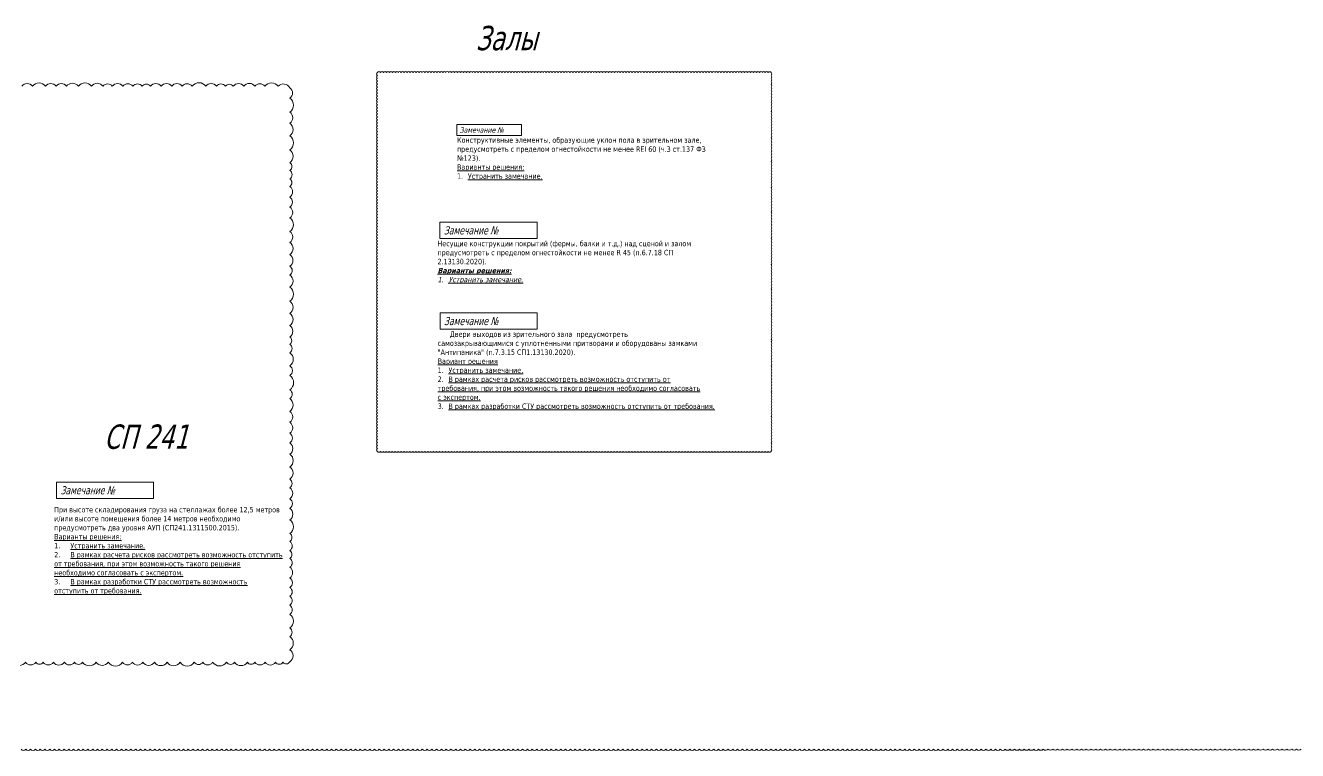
# Model space of a CAD drawing. Header units: millimetres. Extents: x -204396 to 1997851, y -2958255 to 237418.
# Drawn here: x 836097 to 977548, y -46757 to 33810 of the extents above; entities that cross this region are included whole.
import ezdxf

# ---------------------------------------------------------------- set-up
doc = ezdxf.new("R2010")
doc.units = ezdxf.units.MM
doc.layers.add('экспертиза', color=1, linetype='Continuous', lineweight=0)
doc.layers.add('экспертиза ДУ', color=1, linetype='Continuous', lineweight=0)
doc.styles.add('ЭКСПЕРТИЗА', font='tahoma.ttf')

msp = doc.modelspace()

# ---------------------------------------------------------------- linework, layer by layer
at = {"layer": 'экспертиза', "color": 2}
msp.add_lwpolyline([(875232, 28595, 0.5205671), (875232, 28266, 0.5205671), (875232, 27937, 0.5205671), (875232, 27608, 0.5205671), (875232, 27279, 0.5205671), (875232, 26949, 0.5205671), (875232, 26620, 0.5205671), (875232, 26291, 0.5205671), (875232, 25962, 0.5205671), (875232, 25633, 0.5205671), (875232, 25304, 0.5205671), (875232, 24975, 0.5205671), (875232, 24646, 0.5205671), (875232, 24317, 0.5205671), (875232, 23988, 0.5205671), (875232, 23659, 0.5205671), (875232, 23330, 0.5205671), (875232, 23001, 0.5205671), (875232, 22672, 0.5205671), (875232, 22343, 0.5205671), (875232, 22014, 0.5205671), (875232, 21685, 0.5205671), (875232, 21356, 0.5205671), (875232, 21027, 0.5205671), (875232, 20698, 0.5205671), (875232, 20369, 0.5205671), (875232, 20040, 0.5205671), (875232, 19710, 0.5205671), (875232, 19381, 0.5205671), (875232, 19052, 0.5205671), (875232, 18723, 0.5205671), (875232, 18394, 0.5205671), (875232, 18065, 0.5205671), (875232, 17736, 0.5205671), (875232, 17407, 0.5205671), (875232, 17078, 0.5205671), (875232, 16749, 0.5205671), (875232, 16420, 0.5205671), (875232, 16091, 0.5205671), (875232, 15762, 0.5205671), (875232, 15433, 0.5205671), (875232, 15104, 0.5205671), (875232, 14775, 0.5205671), (875232, 14446, 0.5205671), (875232, 14117, 0.5205671), (875232, 13788, 0.5205671), (875232, 13459, 0.5205671), (875232, 13130, 0.5205671), (875232, 12800, 0.5205671), (875232, 12471, 0.5205671), (875232, 12142, 0.5205671), (875232, 11813, 0.5205671), (875232, 11484, 0.5205671), (875232, 11155, 0.5205671), (875232, 10826, 0.5205671), (875232, 10497, 0.5205671), (875232, 10168, 0.5205671), (875232, 9839, 0.5205671), (875232, 9510, 0.5205671), (875232, 9181, 0.5205671), (875232, 8852, 0.5205671), (875232, 8523, 0.5205671), (875232, 8194, 0.5205671), (875232, 7865, 0.5205671), (875232, 7536, 0.5205671), (875232, 7207, 0.5205671), (875232, 6878, 0.5205671), (875232, 6549, 0.5205671), (875232, 6220, 0.5205671), (875232, 5891, 0.5205671), (875232, 5561, 0.5205671), (875232, 5232, 0.5205671), (875232, 4903, 0.5205671), (875232, 4574, 0.5205671), (875232, 4245, 0.5205671), (875232, 3916, 0.5205671), (875232, 3587, 0.5205671), (875232, 3258, 0.5205671), (875232, 2929, 0.5205671), (875232, 2600, 0.5205671), (875232, 2271, 0.5205671), (875232, 1942, 0.5205671), (875232, 1613, 0.5205671), (875232, 1284, 0.5205671), (875232, 955, 0.5205671), (875232, 626, 0.5205671), (875232, 297, 0.5205671), (875232, -32, 0.5205671), (875232, -361, 0.5205671), (875232, -690, 0.5205671), (875232, -1019, 0.5205671), (875232, -1348, 0.5205671), (875232, -1678, 0.5205671), (875232, -2007, 0.5205671), (875232, -2336, 0.5205671), (875232, -2665, 0.5205671), (875232, -2994, 0.5205671), (875232, -3323, 0.5205671), (875232, -3652, 0.5205671), (875232, -3981, 0.5205671), (875232, -4310, 0.5205671), (875232, -4639, 0.5205671), (875232, -4968, 0.5205671), (875232, -5297, 0.5205671), (875232, -5626, 0.5205671), (875232, -5955, 0.5205671), (875232, -6284, 0.5205671), (875232, -6613, 0.5205671), (875232, -6942, 0.5205671), (875232, -7271, 0.5205671), (875232, -7600, 0.5205671), (875232, -7929, 0.5205671), (875232, -8258, 0.5205671), (875232, -8588, 0.5205671), (875232, -8917, 0.5205671), (875232, -9246, 0.5205671), (875232, -9575, 0.5205671), (875232, -9904, 0.5205671), (875232, -10233, 0.5205671), (875232, -10562, 0.5205671), (875232, -10891, 0.5205671), (875232, -11220, 0.5205671), (875232, -11549, 0.5205671), (875232, -11878, 0.5205671), (875232, -12207, 0.5205671), (875232, -12536, 0.5205671), (875232, -12865, 0.5205671), (875232, -13194, 0.5205671), (875233, -13522, 0.5205671), (875562, -13522, 0.5205671), (875891, -13522, 0.5205671), (876221, -13522, 0.5205671), (876550, -13522, 0.5205671), (876879, -13522, 0.5205671), (877208, -13522, 0.5205671), (877537, -13522, 0.5205671), (877866, -13522, 0.5205671), (878195, -13522, 0.5205671), (878524, -13522, 0.5205671), (878853, -13522, 0.5205671), (879182, -13522, 0.5205671), (879511, -13522, 0.5205671), (879840, -13522, 0.5205671), (880169, -13522, 0.5205671), (880498, -13522, 0.5205671), (880827, -13522, 0.5205671), (881156, -13522, 0.5205671), (881485, -13522, 0.5205671), (881814, -13522, 0.5205671), (882143, -13522, 0.5205671), (882472, -13522, 0.5205671), (882801, -13522, 0.5205671), (883130, -13522, 0.5205671), (883460, -13522, 0.5205671), (883789, -13522, 0.5205671), (884118, -13522, 0.5205671), (884447, -13522, 0.5205671), (884776, -13522, 0.5205671), (885105, -13522, 0.5205671), (885434, -13522, 0.5205671), (885763, -13522, 0.5205671), (886092, -13522, 0.5205671), (886421, -13522, 0.5205671), (886750, -13522, 0.5205671), (887079, -13522, 0.5205671), (887408, -13522, 0.5205671), (887737, -13522, 0.5205671), (888066, -13522, 0.5205671), (888395, -13522, 0.5205671), (888724, -13522, 0.5205671), (889053, -13522, 0.5205671), (889382, -13522, 0.5205671), (889711, -13522, 0.5205671), (890040, -13522, 0.5205671), (890369, -13522, 0.5205671), (890699, -13522, 0.5205671), (891028, -13522, 0.5205671), (891357, -13522, 0.5205671), (891686, -13522, 0.5205671), (892015, -13522, 0.5205671), (892344, -13522, 0.5205671), (892673, -13522, 0.5205671), (893002, -13522, 0.5205671), (893331, -13522, 0.5205671), (893660, -13522, 0.5205671), (893989, -13522, 0.5205671), (894318, -13522, 0.5205671), (894647, -13522, 0.5205671), (894976, -13522, 0.5205671), (895305, -13522, 0.5205671), (895634, -13522, 0.5205671), (895963, -13522, 0.5205671), (896292, -13522, 0.5205671), (896621, -13522, 0.5205671), (896950, -13522, 0.5205671), (897279, -13522, 0.5205671), (897609, -13522, 0.5205671), (897938, -13522, 0.5205671), (898267, -13522, 0.5205671), (898596, -13522, 0.5205671), (898925, -13522, 0.5205671), (899254, -13522, 0.5205671), (899583, -13522, 0.5205671), (899912, -13522, 0.5205671), (900241, -13522, 0.5205671), (900570, -13522, 0.5205671), (900899, -13522, 0.5205671), (901228, -13522, 0.5205671), (901557, -13522, 0.5205671), (901886, -13522, 0.5205671), (902215, -13522, 0.5205671), (902544, -13522, 0.5205671), (902873, -13522, 0.5205671), (903202, -13522, 0.5205671), (903531, -13522, 0.5205671), (903860, -13522, 0.5205671), (904189, -13522, 0.5205671), (904518, -13522, 0.5205671), (904848, -13522, 0.5205671), (905177, -13522, 0.5205671), (905506, -13522, 0.5205671), (905835, -13522, 0.5205671), (906164, -13522, 0.5205671), (906493, -13522, 0.5205671), (906822, -13522, 0.5205671), (907151, -13522, 0.5205671), (907480, -13522, 0.5205671), (907809, -13522, 0.5205671), (908138, -13522, 0.5205671), (908467, -13522, 0.5205671), (908796, -13522, 0.5205671), (909125, -13522, 0.5205671), (909454, -13522, 0.5205671), (909783, -13522, 0.5205671), (910112, -13522, 0.5205671), (910441, -13522, 0.5205671), (910770, -13522, 0.5205671), (911099, -13522, 0.5205671), (911428, -13522, 0.5205671), (911757, -13522, 0.5205671), (912087, -13522, 0.5205671), (912416, -13522, 0.5205671), (912745, -13522, 0.5205671), (913074, -13522, 0.5205671), (913403, -13522, 0.5205671), (913732, -13522, 0.5205671), (914061, -13522, 0.5205671), (914390, -13522, 0.5205671), (914719, -13522, 0.5205671), (915048, -13522, 0.5205671), (915377, -13522, 0.5205671), (915706, -13522, 0.5205671), (916035, -13522, 0.5205671), (916364, -13522, 0.5205671), (916693, -13522, 0.5205671), (917022, -13522, 0.5205671), (917351, -13522, 0.5205671), (917680, -13522, 0.5205671), (918009, -13522, 0.5205671), (918338, -13522, 0.5205671), (918667, -13522, 0.5205671), (918997, -13522, 0.5205671), (919009, -13206, 0.5205671), (919009, -12877, 0.5205671), (919009, -12548, 0.5205671), (919009, -12219, 0.5205671), (919009, -11890, 0.5205671), (919009, -11561, 0.5205671), (919009, -11232, 0.5205671), (919009, -10903, 0.5205671), (919009, -10574, 0.5205671), (919009, -10245, 0.5205671), (919009, -9915, 0.5205671), (919009, -9586, 0.5205671), (919009, -9257, 0.5205671), (919009, -8928, 0.5205671), (919009, -8599, 0.5205671), (919009, -8270, 0.5205671), (919009, -7941, 0.5205671), (919009, -7612, 0.5205671), (919009, -7283, 0.5205671), (919009, -6954, 0.5205671), (919009, -6625, 0.5205671), (919009, -6296, 0.5205671), (919009, -5967, 0.5205671), (919009, -5638, 0.5205671), (919009, -5309, 0.5205671), (919009, -4980, 0.5205671), (919009, -4651, 0.5205671), (919009, -4322, 0.5205671), (919009, -3993, 0.5205671), (919009, -3664, 0.5205671), (919009, -3335, 0.5205671), (919009, -3006, 0.5205671), (919009, -2676, 0.5205671), (919009, -2347, 0.5205671), (919009, -2018, 0.5205671), (919009, -1689, 0.5205671), (919009, -1360, 0.5205671), (919009, -1031, 0.5205671), (919009, -702, 0.5205671), (919009, -373, 0.5205671), (919009, -44, 0.5205671), (919009, 285, 0.5205671), (919009, 614, 0.5205671), (919009, 943, 0.5205671), (919009, 1272, 0.5205671), (919009, 1601, 0.5205671), (919009, 1930, 0.5205671), (919009, 2259, 0.5205671), (919009, 2588, 0.5205671), (919009, 2917, 0.5205671), (919009, 3246, 0.5205671), (919009, 3575, 0.5205671), (919009, 3904, 0.5205671), (919009, 4234, 0.5205671), (919009, 4563, 0.5205671), (919009, 4892, 0.5205671), (919009, 5221, 0.5205671), (919009, 5550, 0.5205671), (919009, 5879, 0.5205671), (919009, 6208, 0.5205671), (919009, 6537, 0.5205671), (919009, 6866, 0.5205671), (919009, 7195, 0.5205671), (919009, 7524, 0.5205671), (919009, 7853, 0.5205671), (919009, 8182, 0.5205671), (919009, 8511, 0.5205671), (919009, 8840, 0.5205671), (919009, 9169, 0.5205671), (919009, 9498, 0.5205671), (919009, 9827, 0.5205671), (919009, 10156, 0.5205671), (919009, 10485, 0.5205671), (919009, 10814, 0.5205671), (919009, 11143, 0.5205671), (919009, 11473, 0.5205671), (919009, 11802, 0.5205671), (919009, 12131, 0.5205671), (919009, 12460, 0.5205671), (919009, 12789, 0.5205671), (919009, 13118, 0.5205671), (919009, 13447, 0.5205671), (919009, 13776, 0.5205671), (919009, 14105, 0.5205671), (919009, 14434, 0.5205671), (919009, 14763, 0.5205671), (919009, 15092, 0.5205671), (919009, 15421, 0.5205671), (919009, 15750, 0.5205671), (919009, 16079, 0.5205671), (919009, 16408, 0.5205671), (919009, 16737, 0.5205671), (919009, 17066, 0.5205671), (919009, 17395, 0.5205671), (919009, 17724, 0.5205671), (919009, 18053, 0.5205671), (919009, 18382, 0.5205671), (919009, 18712, 0.5205671), (919009, 19041, 0.5205671), (919009, 19370, 0.5205671), (919009, 19699, 0.5205671), (919009, 20028, 0.5205671), (919009, 20357, 0.5205671), (919009, 20686, 0.5205671), (919009, 21015, 0.5205671), (919009, 21344, 0.5205671), (919009, 21673, 0.5205671), (919009, 22002, 0.5205671), (919009, 22331, 0.5205671), (919009, 22660, 0.5205671), (919009, 22989, 0.5205671), (919009, 23318, 0.5205671), (919009, 23647, 0.5205671), (919009, 23976, 0.5205671), (919009, 24305, 0.5205671), (919009, 24634, 0.5205671), (919009, 24963, 0.5205671), (919009, 25292, 0.5205671), (919009, 25622, 0.5205671), (919009, 25951, 0.5205671), (919009, 26280, 0.5205671), (919009, 26609, 0.5205671), (919009, 26938, 0.5205671), (919009, 27267, 0.5205671), (919009, 27596, 0.5205671), (919009, 27925, 0.5205671), (919009, 28254, 0.5205671), (919009, 28583, 0.5205671), (918692, 28595, 0.5205671), (918362, 28595, 0.5205671), (918033, 28595, 0.5205671), (917704, 28595, 0.5205671), (917375, 28595, 0.5205671), (917046, 28595, 0.5205671), (916717, 28595, 0.5205671), (916388, 28595, 0.5205671), (916059, 28595, 0.5205671), (915730, 28595, 0.5205671), (915401, 28595, 0.5205671), (915072, 28595, 0.5205671), (914743, 28595, 0.5205671), (914414, 28595, 0.5205671), (914085, 28595, 0.5205671), (913756, 28595, 0.5205671), (913427, 28595, 0.5205671), (913098, 28595, 0.5205671), (912769, 28595, 0.5205671), (912440, 28595, 0.5205671), (912111, 28595, 0.5205671), (911782, 28595, 0.5205671), (911452, 28595, 0.5205671), (911123, 28595, 0.5205671), (910794, 28595, 0.5205671), (910465, 28595, 0.5205671), (910136, 28595, 0.5205671), (909807, 28595, 0.5205671), (909478, 28595, 0.5205671), (909149, 28595, 0.5205671), (908820, 28595, 0.5205671), (908491, 28595, 0.5205671), (908162, 28595, 0.5205671), (907833, 28595, 0.5205671), (907504, 28595, 0.5205671), (907175, 28595, 0.5205671), (906846, 28595, 0.5205671), (906517, 28595, 0.5205671), (906188, 28595, 0.5205671), (905859, 28595, 0.5205671), (905530, 28595, 0.5205671), (905201, 28595, 0.5205671), (904872, 28595, 0.5205671), (904543, 28595, 0.5205671), (904213, 28595, 0.5205671), (903884, 28595, 0.5205671), (903555, 28595, 0.5205671), (903226, 28595, 0.5205671), (902897, 28595, 0.5205671), (902568, 28595, 0.5205671), (902239, 28595, 0.5205671), (901910, 28595, 0.5205671), (901581, 28595, 0.5205671), (901252, 28595, 0.5205671), (900923, 28595, 0.5205671), (900594, 28595, 0.5205671), (900265, 28595, 0.5205671), (899936, 28595, 0.5205671), (899607, 28595, 0.5205671), (899278, 28595, 0.5205671), (898949, 28595, 0.5205671), (898620, 28595, 0.5205671), (898291, 28595, 0.5205671), (897962, 28595, 0.5205671), (897633, 28595, 0.5205671), (897304, 28595, 0.5205671), (896974, 28595, 0.5205671), (896645, 28595, 0.5205671), (896316, 28595, 0.5205671), (895987, 28595, 0.5205671), (895658, 28595, 0.5205671), (895329, 28595, 0.5205671), (895000, 28595, 0.5205671), (894671, 28595, 0.5205671), (894342, 28595, 0.5205671), (894013, 28595, 0.5205671), (893684, 28595, 0.5205671), (893355, 28595, 0.5205671), (893026, 28595, 0.5205671), (892697, 28595, 0.5205671), (892368, 28595, 0.5205671), (892039, 28595, 0.5205671), (891710, 28595, 0.5205671), (891381, 28595, 0.5205671), (891052, 28595, 0.5205671), (890723, 28595, 0.5205671), (890394, 28595, 0.5205671), (890064, 28595, 0.5205671), (889735, 28595, 0.5205671), (889406, 28595, 0.5205671), (889077, 28595, 0.5205671), (888748, 28595, 0.5205671), (888419, 28595, 0.5205671), (888090, 28595, 0.5205671), (887761, 28595, 0.5205671), (887432, 28595, 0.5205671), (887103, 28595, 0.5205671), (886774, 28595, 0.5205671), (886445, 28595, 0.5205671), (886116, 28595, 0.5205671), (885787, 28595, 0.5205671), (885458, 28595, 0.5205671), (885129, 28595, 0.5205671), (884800, 28595, 0.5205671), (884471, 28595, 0.5205671), (884142, 28595, 0.5205671), (883813, 28595, 0.5205671), (883484, 28595, 0.5205671), (883155, 28595, 0.5205671), (882825, 28595, 0.5205671), (882496, 28595, 0.5205671), (882167, 28595, 0.5205671), (881838, 28595, 0.5205671), (881509, 28595, 0.5205671), (881180, 28595, 0.5205671), (880851, 28595, 0.5205671), (880522, 28595, 0.5205671), (880193, 28595, 0.5205671), (879864, 28595, 0.5205671), (879535, 28595, 0.5205671), (879206, 28595, 0.5205671), (878877, 28595, 0.5205671), (878548, 28595, 0.5205671), (878219, 28595, 0.5205671), (877890, 28595, 0.5205671), (877561, 28595, 0.5205671), (877232, 28595, 0.5205671), (876903, 28595, 0.5205671), (876574, 28595, 0.5205671), (876245, 28595, 0.5205671), (875916, 28595, 0.5205671), (875586, 28595, 0.5205671)], format="xyb", close=True, dxfattribs=at)
msp.add_lwpolyline([(834769, -36953, 0.5205671), (836108, -36953, 0.5205671), (837241, -36953, 0.5205671), (838085, -36953, 0.5205671), (839199, -36953, 0.5205671), (840428, -36953, 0.5205671), (841548, -36953, 0.5205671), (842451, -36953, 0.5205671), (843945, -36953, 0.5205671), (845313, -36953, 0.5205671), (846898, -36953, 0.5205671), (847982, -36953, 0.5205671), (849146, -36953, 0.5205671), (850450, -36953, 0.5205671), (851846, -36953, 0.5205671), (853287, -36953, 0.5205671), (854876, -36953, 0.5205671), (855824, -36953, 0.5205671), (856914, -36953, 0.5205671), (858461, -36953, 0.5205671), (859351, -36953, 0.5205671), (860774, -36953, 0.5205671), (861600, -36953, 0.5205671), (862750, -36953, 0.5205671), (863914, -36953, 0.5205671), (864732, -36953, 0.5205671), (865500, -36902, 0.5205671), (865500, -35550, 0.5205671), (865500, -34101, 0.5205671), (865500, -33133, 0.5205671), (865500, -31626, 0.5205671), (865500, -30600, 0.5205671), (865500, -29614, 0.5205671), (865500, -28631, 0.5205671), (865500, -27578, 0.5205671), (865500, -26389, 0.5205671), (865500, -25404, 0.5205671), (865500, -24548, 0.5205671), (865500, -23521, 0.5205671), (865500, -22646, 0.5205671), (865500, -21132, 0.5205671), (865500, -19857, 0.5205671), (865500, -18777, 0.5205671), (865500, -17567, 0.5205671), (865500, -16605, 0.5205671), (865500, -15252, 0.5205671), (865500, -13820, 0.5205671), (865500, -12579, 0.5205671), (865500, -11507, 0.5205671), (865500, -10286, 0.5205671), (865500, -9073, 0.5205671), (865500, -7658, 0.5205671), (865500, -6671, 0.5205671), (865500, -5082, 0.5205671), (865500, -4011, 0.5205671), (865500, -2555, 0.5205671), (865500, -1623, 0.5205671), (865500, -814, 0.5205671), (865500, 463, 0.5205671), (865500, 1815, 0.5205671), (865500, 3157, 0.5205671), (865500, 4730, 0.5205671), (865500, 6080, 0.5205671), (865500, 7059, 0.5205671), (865500, 8349, 0.5205671), (865500, 9701, 0.5205671), (865500, 10925, 0.5205671), (865500, 12422, 0.5205671), (865500, 13629, 0.5205671), (865500, 14745, 0.5205671), (865500, 15933, 0.5205671), (865500, 16763, 0.5205671), (865500, 17708, 0.5205671), (865500, 18564, 0.5205671), (865500, 19992, 0.5205671), (865500, 21545, 0.5205671), (865500, 22938, 0.5205671), (865500, 24174, 0.5205671), (865500, 25743, 0.5205671), (865500, 26879, 0.5205671), (864192, 27049, 0.5205671), (862709, 27049, 0.5205671), (861616, 27049, 0.5205671), (860382, 27049, 0.5205671), (859211, 27049, 0.5205671), (858333, 27049, 0.5205671), (857339, 27049, 0.5205671), (856164, 27049, 0.5205671), (854635, 27049, 0.5205671), (853516, 27049, 0.5205671), (852361, 27049, 0.5205671), (851199, 27049, 0.5205671), (850005, 27049, 0.5205671), (849072, 27049, 0.5205671), (848039, 27049, 0.5205671), (846930, 27049, 0.5205671), (845756, 27049, 0.5205671), (844722, 27049, 0.5205671), (843436, 27049, 0.5205671), (841985, 27049, 0.5205671), (840654, 27049, 0.5205671), (839504, 27049, 0.5205671), (838321, 27049, 0.5205671), (836892, 27049, 0.5205671), (835687, 27049, 0.5205671)], format="xyb", dxfattribs=at)
at = {"layer": 'экспертиза'}
msp.add_lwpolyline([(884068, 22789), (891268, 22789), (891268, 21589), (884068, 21589), (884068, 22789)], dxfattribs=at)
at = {"layer": 'экспертиза', "lineweight": 0}
for points in [[(882179, 11942), (892979, 11942), (892979, 10142), (882179, 10142), (882179, 11942)], [(882197, 1868), (892997, 1868), (892997, 68), (882197, 68), (882197, 1868)], [(839552, -16935), (850352, -16935), (850352, -18735), (839552, -18735), (839552, -16935)]]:
    msp.add_lwpolyline(points, dxfattribs=at)
at = {"layer": 'экспертиза'}
msp.add_lwpolyline([(835611, -46619, 0.5205671), (836142, -46619, 0.5205671), (836673, -46619, 0.5205671), (837204, -46619, 0.5205671), (837736, -46618, 0.5205671), (838267, -46618, 0.5205671), (838798, -46618, 0.5205671), (839329, -46618, 0.5205671), (839860, -46618, 0.5205671), (840391, -46618, 0.5205671), (840922, -46618, 0.5205671), (841454, -46618, 0.5205671), (841985, -46618, 0.5205671), (842516, -46618, 0.5205671), (843047, -46617, 0.5205671), (843578, -46617, 0.5205671), (844109, -46617, 0.5205671), (844640, -46617, 0.5205671), (845171, -46617, 0.5205671), (845703, -46617, 0.5205671), (846234, -46617, 0.5205671), (846765, -46617, 0.5205671), (847296, -46617, 0.5205671), (847827, -46616, 0.5205671), (848358, -46616, 0.5205671), (848889, -46616, 0.5205671), (849421, -46616, 0.5205671), (849952, -46616, 0.5205671), (850483, -46616, 0.5205671), (851014, -46616, 0.5205671), (851545, -46616, 0.5205671), (852076, -46616, 0.5205671), (852607, -46615, 0.5205671), (853139, -46615, 0.5205671), (853670, -46615, 0.5205671), (854201, -46615, 0.5205671), (854732, -46615, 0.5205671), (855263, -46615, 0.5205671), (855794, -46615, 0.5205671), (856325, -46615, 0.5205671), (856857, -46615, 0.5205671), (857388, -46614, 0.5205671), (857919, -46614, 0.5205671), (858450, -46614, 0.5205671), (858981, -46614, 0.5205671), (859512, -46614, 0.5205671), (860043, -46614, 0.5205671), (860575, -46614, 0.5205671), (861106, -46614, 0.5205671), (861637, -46614, 0.5205671), (862168, -46613, 0.5205671), (862699, -46613, 0.5205671), (863230, -46613, 0.5205671), (863761, -46613, 0.5205671), (864292, -46613, 0.5205671), (864824, -46613, 0.5205671), (865355, -46613, 0.5205671), (865886, -46613, 0.5205671), (866417, -46613, 0.5205671), (866948, -46612, 0.5205671), (867479, -46612, 0.5205671), (868010, -46612, 0.5205671), (868542, -46612, 0.5205671), (869073, -46612, 0.5205671), (869604, -46612, 0.5205671), (870135, -46612, 0.5205671), (870666, -46612, 0.5205671), (871197, -46612, 0.5205671), (871728, -46612, 0.5205671), (872260, -46611, 0.5205671), (872791, -46611, 0.5205671), (873322, -46611, 0.5205671), (873853, -46611, 0.5205671), (874384, -46611, 0.5205671), (874915, -46611, 0.5205671), (875446, -46611, 0.5205671), (875978, -46611, 0.5205671), (876509, -46611, 0.5205671), (877040, -46610, 0.5205671), (877571, -46610, 0.5205671), (878102, -46610, 0.5205671), (878633, -46610, 0.5205671), (879164, -46610, 0.5205671), (879696, -46610, 0.5205671), (880227, -46610, 0.5205671), (880758, -46610, 0.5205671), (881289, -46610, 0.5205671), (881820, -46609, 0.5205671), (882351, -46609, 0.5205671), (882882, -46609, 0.5205671), (883413, -46609, 0.5205671), (883945, -46609, 0.5205671), (884476, -46609, 0.5205671), (885007, -46609, 0.5205671), (885538, -46609, 0.5205671), (886069, -46609, 0.5205671), (886600, -46608, 0.5205671), (887131, -46608, 0.5205671), (887663, -46608, 0.5205671), (888194, -46608, 0.5205671), (888725, -46608, 0.5205671), (889256, -46608, 0.5205671), (889787, -46608, 0.5205671), (890318, -46608, 0.5205671), (890849, -46608, 0.5205671), (891381, -46607, 0.5205671), (891912, -46607, 0.5205671), (892443, -46607, 0.5205671), (892974, -46607, 0.5205671), (893505, -46607, 0.5205671), (894036, -46607, 0.5205671), (894567, -46607, 0.5205671), (895099, -46607, 0.5205671), (895630, -46607, 0.5205671), (896161, -46606, 0.5205671), (896692, -46606, 0.5205671), (897223, -46606, 0.5205671), (897754, -46606, 0.5205671), (898285, -46606, 0.5205671), (898817, -46606, 0.5205671), (899348, -46606, 0.5205671), (899879, -46606, 0.5205671), (900410, -46606, 0.5205671), (900941, -46606, 0.5205671), (901472, -46605, 0.5205671), (902003, -46605, 0.5205671), (902534, -46605, 0.5205671), (903066, -46605, 0.5205671), (903597, -46605, 0.5205671), (904128, -46605, 0.5205671), (904659, -46605, 0.5205671), (905190, -46605, 0.5205671), (905721, -46605, 0.5205671), (906252, -46604, 0.5205671), (906784, -46604, 0.5205671), (907315, -46604, 0.5205671), (907846, -46604, 0.5205671), (908377, -46604, 0.5205671), (908908, -46604, 0.5205671), (909439, -46604, 0.5205671), (909970, -46604, 0.5205671), (910502, -46604, 0.5205671), (911033, -46603, 0.5205671), (911564, -46603, 0.5205671), (912095, -46603, 0.5205671), (912626, -46603, 0.5205671), (913157, -46603, 0.5205671), (913688, -46603, 0.5205671), (914220, -46603, 0.5205671), (914751, -46603, 0.5205671), (915282, -46603, 0.5205671), (915813, -46602, 0.5205671), (916344, -46602, 0.5205671), (916875, -46602, 0.5205671), (917406, -46602, 0.5205671), (917937, -46602, 0.5205671), (918469, -46602, 0.5205671), (919000, -46602, 0.5205671), (919531, -46602, 0.5205671), (920062, -46602, 0.5205671), (920593, -46601, 0.5205671), (921124, -46601, 0.5205671), (921655, -46601, 0.5205671), (922187, -46601, 0.5205671), (922718, -46601, 0.5205671), (923249, -46601, 0.5205671), (923780, -46601, 0.5205671), (924311, -46601, 0.5205671), (924842, -46601, 0.5205671), (925373, -46601, 0.5205671), (925905, -46600, 0.5205671), (926436, -46600, 0.5205671), (926967, -46600, 0.5205671), (927498, -46600, 0.5205671), (928029, -46600, 0.5205671), (928560, -46600, 0.5205671), (929091, -46600, 0.5205671), (929623, -46600, 0.5205671), (930154, -46600, 0.5205671), (930685, -46599, 0.5205671), (931216, -46599, 0.5205671), (931747, -46599, 0.5205671), (932278, -46599, 0.5205671), (932809, -46599, 0.5205671), (933341, -46599, 0.5205671), (933872, -46599, 0.5205671), (934403, -46599, 0.5205671), (934934, -46599, 0.5205671), (935465, -46598, 0.5205671), (935996, -46598, 0.5205671), (936527, -46598, 0.5205671), (937058, -46598, 0.5205671), (937590, -46598, 0.5205671), (938121, -46598, 0.5205671), (938652, -46598, 0.5205671), (939183, -46598, 0.5205671), (939714, -46598, 0.5205671), (940245, -46597, 0.5205671), (940776, -46597, 0.5205671), (941308, -46597, 0.5205671), (941839, -46597, 0.5205671), (942370, -46597, 0.5205671), (942901, -46597, 0.5205671), (943432, -46597, 0.5205671), (943963, -46597, 0.5205671), (944494, -46597, 0.5205671), (945026, -46596, 0.5205671), (945557, -46596, 0.5205671), (946088, -46596, 0.5205671), (946619, -46596, 0.5205671), (947150, -46596, 0.5205671), (947681, -46596, 0.5205671), (948212, -46596, 0.5205671), (948744, -46596, 0.5205671), (949275, -46596, 0.5205671), (949806, -46595, 0.5205671), (950337, -46595, 0.5205671), (950868, -46595, 0.5205671), (951399, -46595, 0.5205671), (951930, -46595, 0.5205671), (952462, -46595, 0.5205671), (952993, -46595, 0.5205671), (953524, -46595, 0.5205671), (954055, -46595, 0.5205671), (954586, -46595, 0.5205671), (955117, -46594, 0.5205671), (955648, -46594, 0.5205671), (956179, -46594, 0.5205671), (956711, -46594, 0.5205671), (957242, -46594, 0.5205671), (957773, -46594, 0.5205671), (958304, -46594, 0.5205671), (958835, -46594, 0.5205671), (959366, -46594, 0.5205671), (959897, -46593, 0.5205671), (960429, -46593, 0.5205671), (960960, -46593, 0.5205671), (961491, -46593, 0.5205671), (962022, -46593, 0.5205671), (962553, -46593, 0.5205671), (963084, -46593, 0.5205671), (963615, -46593, 0.5205671), (964147, -46593, 0.5205671), (964678, -46592, 0.5205671), (965209, -46592, 0.5205671), (965740, -46592, 0.5205671), (966271, -46592, 0.5205671), (966802, -46592, 0.5205671), (967333, -46592, 0.5205671), (967865, -46592, 0.5205671), (968396, -46592, 0.5205671), (968927, -46592, 0.5205671), (969458, -46591, 0.5205671), (969989, -46591, 0.5205671), (970520, -46591, 0.5205671), (971051, -46591, 0.5205671), (971583, -46591, 0.5205671), (972114, -46591, 0.5205671), (972645, -46591, 0.5205671), (973176, -46591, 0.5205671), (973707, -46591, 0.5205671), (974238, -46590, 0.5205671), (974769, -46590, 0.5205671), (975300, -46590, 0.5205671), (975832, -46590, 0.5205671), (976363, -46590, 0.5205671), (976894, -46590, 0.5205671), (977425, -46590, 0.5205671), (977956, -46590, 0.5205671)], format="xyb", dxfattribs=at)

# ---------------------------------------------------------------- texts
at = {"layer": 'экспертиза', "style": 'ЭКСПЕРТИЗА', "oblique": 14.99998, "width": 0.8}
msp.add_text('Замечание №', height=600, dxfattribs=at).set_placement((884368, 21889))
at = {"layer": 'экспертиза', "lineweight": 0, "style": 'ЭКСПЕРТИЗА', "oblique": 14.99998, "width": 0.8}
for p in [(882629, 10592), (882647, 518), (840002, -18285)]:
    msp.add_text('Замечание №', height=900, dxfattribs=at).set_placement(p)
at = {"layer": 'экспертиза', "color": 2, "lineweight": 0, "style": 'ЭКСПЕРТИЗА', "oblique": 14.99998, "width": 0.8}
msp.add_text('СП 241', height=2700, dxfattribs=at).set_placement((844831, -13230))
at = {"layer": 'экспертиза', "lineweight": 0, "ltscale": 100, "char_height": 600, "attachment_point": 1, "style": 'ЭКСПЕРТИЗА'}
for s, insert, width in [('\\pt1200;Конструктивные элементы, образующие уклон пола в зрительном зале, предусмотреть с пределом огнестойкости не менее REI 60 (ч.3 ст.137 ФЗ №123).{\\L\\C6;\\PВарианты решения:\\P\\l1.^I\\LУстранить замечание.}', (884090, 21372), 29427.02), ('\\pt1200;Несущие конструкции покрытий (фермы, балки и т.д.) над сценой и залом предусмотреть с пределом огнестойкости не менее R 45 (п.6.7.18 СП 2.13130.2020).\\P{\\fTahoma|b1|i1|c204|p34;\\L\\C6;Варианты решения:\\P\\fTahoma|b0|i1|c204|p34;\\l1.^I\\LУстранить замечание.}', (881919, 9879), 29427.02), ('\\pi1350;Двери выходов из зрительного зала  предусмотреть  самозакрывающимися с уплотненными притворами и оборудованы замками "Антипаника" (п.7.3.15 СП1.13130.2020).\\P\\pi0;{\\L\\C6;Вариант решения\\P\\pt1200;\\l1.^I\\LУстранить замечание.\\P\\l2.^I\\LВ рамках расчета рисков рассмотреть возможность отступить от требования, при этом возможность такого решения необходимо согласовать с экспертом.\\H0.91667x;\\l\\C0;\\P\\H1.09091x;\\C6;3.^I\\LВ рамках разработки СТУ рассмотреть возможность отступить от требования. }', (881937, -195), 29427.02), ('\\pt1200;При высоте складирования груза на стеллажах более 12,5 метров и/или высоте помещения более 14 метров необходимо предусмотреть два уровня АУП (СП241.1311500.2015).{\\L\\P\\C6;Варианты решения:\\P\\pt1800;\\l1.^I\\LУстранить замечание.\\P\\l2.^I\\LВ рамках расчета рисков рассмотреть возможность отступить от требования, при этом возможность такого решения необходимо согласовать с экспертом.\\P\\l3.^I\\LВ рамках разработки СТУ рассмотреть возможность отступить от требования.}', (839295, -19693), 25338.67)]:
    msp.add_mtext(s, dxfattribs=dict(at, insert=insert, width=width))
at = {"layer": 'экспертиза ДУ', "color": 2, "lineweight": 0, "style": 'ЭКСПЕРТИЗА', "oblique": 14.99998, "width": 0.8}
msp.add_text('Залы', height=2700, dxfattribs=at).set_placement((886174, 31061))

doc.saveas('drawing.dxf')
